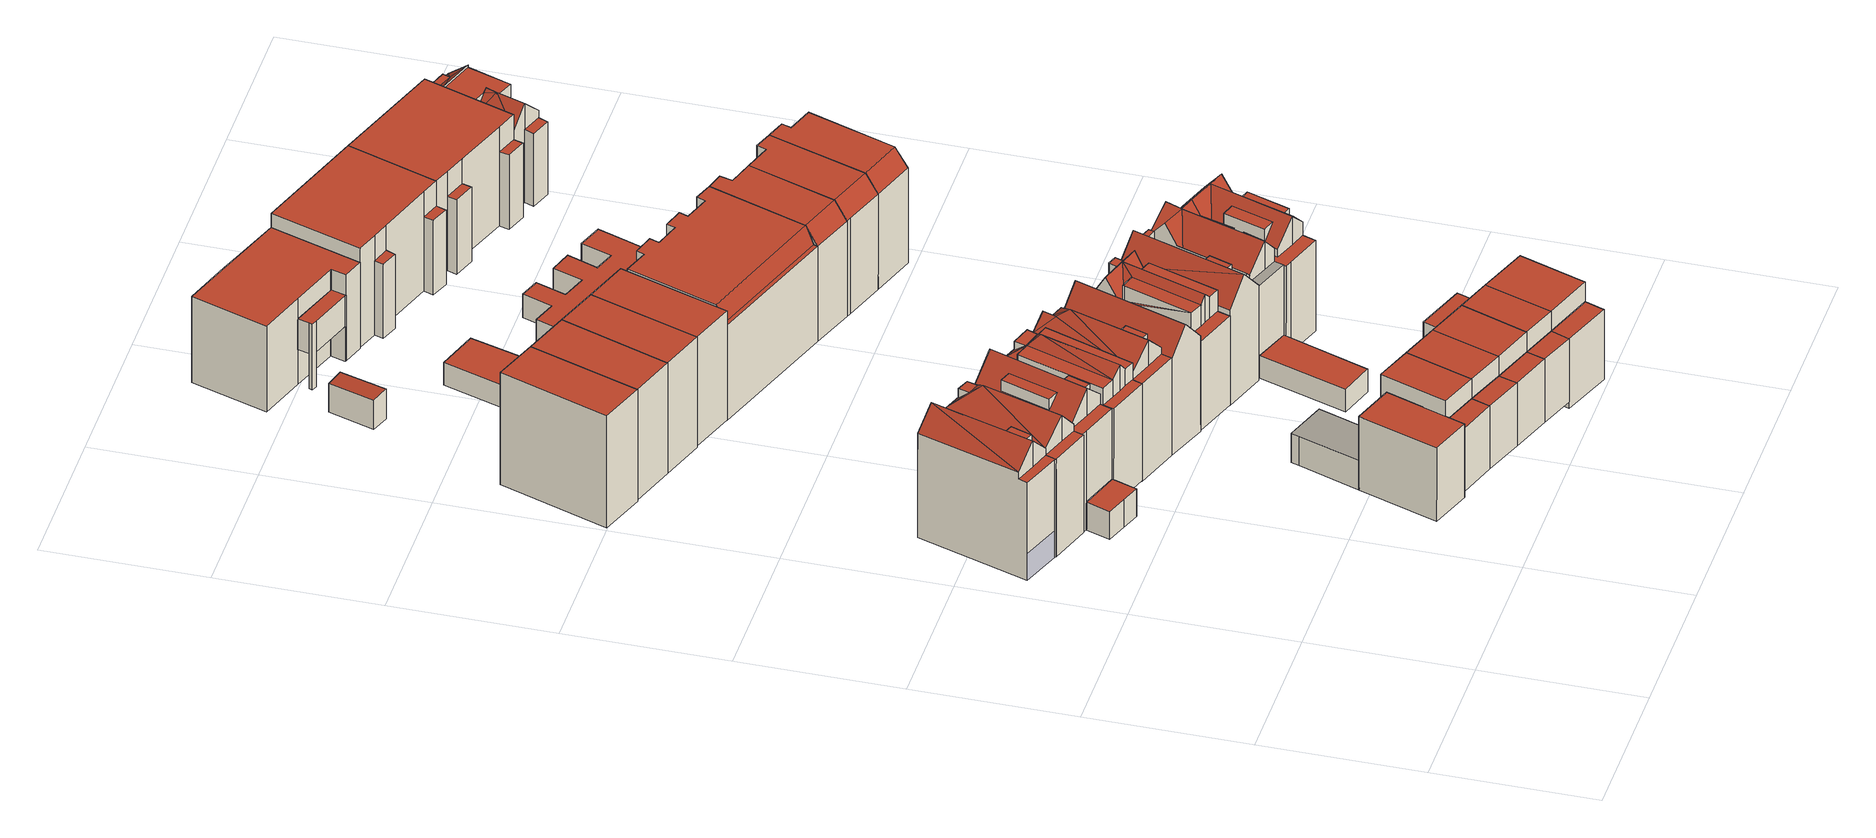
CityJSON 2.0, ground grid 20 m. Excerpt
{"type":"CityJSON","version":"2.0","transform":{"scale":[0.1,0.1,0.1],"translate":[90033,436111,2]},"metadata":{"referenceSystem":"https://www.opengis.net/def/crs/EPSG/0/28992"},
"CityObjects":{
"building1":{"type":"Building","children":["building1-1"],"geometry":[{"type":"Solid","lod":"2","boundaries":[[[[0,1,2]],[[3,4,0,2]],[[3,5,4]],[[1,5,3,2]],[[6,7,8,9,10,11]],[[12,13,14,15]],[[13,7,6,14]],[[16,17,9,8,18]],[[15,19,20,21,22,23,12]],[[20,19,24,11,10]],[[18,23,22,16]],[[18,8,7,13,12,23]],[[6,11,0]],[[6,0,4]],[[1,24,14]],[[5,6,4]],[[1,0,11]],[[1,14,5]],[[24,1,11]],[[5,14,6]],[[24,19,15]],[[24,15,14]],[[20,10,9,17,21]],[[21,17,16,22]]]],"semantics":{"surfaces":[{"type":"WallSurface"},{"type":"RoofSurface"},{"type":"GroundSurface"},{"type":"ClosureSurface"}],"values":[[0,0,0,1,0,0,0,0,0,0,0,1,1,1,1,1,1,1,1,1,1,1,2,3]]}}]},
"building1-1":{"type":"BuildingInstallation","parents":["building1"],"geometry":[{"type":"MultiSurface","lod":"2","boundaries":[[[0,1,2]],[[3,4,0,2]],[[3,5,4]],[[1,5,3,2]]],"semantics":{"surfaces":[{"type":"WallSurface"},{"type":"RoofSurface"}],"values":[0,0,0,1]}}]},
"building2":{"type":"Building","attributes":{"yearOfConstruction":1912,"LAAGSTE_BOUWLAAG":0,"AANTAL_BOUWLAGEN":5,"AANTAL_ADRESSEN":6,"WIJK":"Delfshaven","PANDSOORT":"Tussenpand","BUURT":"Bospolder","HOOGSTE_BOUWLAAG":4},"address":[{"CountryName":"Nederland","LocalityName":"Rotterdam","ThoroughfareNumber":"110-110","ThoroughfareName":"Schiedamseweg","PostalCode":"3025AG"}],"children":["building2-1"]},
"building2-1":{"type":"BuildingPart","parents":["building2"],"geometry":[{"type":"Solid","lod":"2","boundaries":[[[[25,26,27,28]],[[26,29,30,27]],[[31,32,33,34]],[[32,25,28,33]],[[29,35,36,30]],[[35,31,34,36]],[[28,27,30,36,34,33]],[[29,26,25,32,31,35]]]],"semantics":{"surfaces":[{"type":"ClosureSurface"},{"type":"WallSurface"},{"type":"RoofSurface"},{"type":"GroundSurface"}],"values":[[0,1,1,1,1,1,2,3]]}}]},
"building3":{"type":"Building","attributes":{"measuredHeight":16.93,"yearOfConstruction":1912,"LAAGSTE_BOUWLAAG":0,"AANTAL_BOUWLAGEN":5,"AANTAL_ADRESSEN":6,"WIJK":"Delfshaven","PANDSOORT":"Tussenpand","BUURT":"Bospolder","HOOGSTE_BOUWLAAG":4},"address":[{"CountryName":"Nederland","LocalityName":"Rotterdam","ThoroughfareNumber":"112-112","ThoroughfareName":"Schiedamseweg","PostalCode":"3025AG"}],"children":["building3-1"],"geometry":[{"type":"Solid","lod":"2","boundaries":[[[[37,38,39]],[[40,41,42]],[[42,37,39,40]],[[41,40,39,38]],[[43,10,11,44]],[[45,43,44,46,47,48]],[[6,11,10,9,8,7]],[[48,8,9,45]],[[49,6,7,50]],[[46,49,50,47]],[[51,49,46]],[[44,51,46]],[[51,6,49]],[[51,11,6]],[[50,7,8,48,47]],[[41,44,42]],[[41,51,44]],[[11,38,37]],[[41,38,51]],[[11,51,38]],[[44,11,37]],[[44,37,42]],[[45,9,10,43]]]],"semantics":{"surfaces":[{"type":"WallSurface"},{"type":"RoofSurface"},{"type":"GroundSurface"}],"values":[[0,0,0,1,0,0,0,0,0,0,1,1,1,1,1,1,1,1,1,1,1,1,2]]}}]},
"building3-1":{"type":"BuildingInstallation","parents":["building3"],"geometry":[{"type":"MultiSurface","lod":"2","boundaries":[[[37,38,39]],[[40,41,42]],[[42,37,39,40]],[[41,40,39,38]]],"semantics":{"surfaces":[{"type":"WallSurface"},{"type":"RoofSurface"}],"values":[0,0,0,1]}}]},
"building4":{"type":"Building","children":["building4-1"],"geometry":[{"type":"Solid","lod":"2","boundaries":[[[[52,53,54]],[[55,52,54,56]],[[57,55,56]],[[53,57,56,54]],[[58,59,60,61]],[[59,62,63,60]],[[58,61,64,28,25,65,66,67,68,69,70]],[[65,71,72,73,66]],[[63,62,72,71,74,75]],[[26,27,76,75,74]],[[27,28,64,76]],[[77,68,67]],[[69,78,70]],[[62,59,73,72],[53,52,55,57]],[[73,59,58,70,78,77,67,66]],[[78,69,68,77]],[[63,75,76,64,61,60]],[[25,26,74,71,65]],[[26,25,28,27]]]],"semantics":{"surfaces":[{"type":"WallSurface"},{"type":"RoofSurface"},{"type":"GroundSurface"},{"type":"ClosureSurface"}],"values":[[0,0,0,1,0,0,0,0,0,0,0,0,0,1,1,1,1,2,3]]}}]},
"building4-1":{"type":"BuildingInstallation","parents":["building4"],"geometry":[{"type":"MultiSurface","lod":"2","boundaries":[[[53,57,56,54]],[[52,53,54]],[[55,52,54,56]],[[57,55,56]]],"semantics":{"surfaces":[{"type":"RoofSurface"},{"type":"WallSurface"}],"values":[0,1,1,1]}}]},
"building5":{"type":"Building","attributes":{"measuredHeight":15.39,"yearOfConstruction":1921,"LAAGSTE_BOUWLAAG":"-0.5","AANTAL_BOUWLAGEN":"6","AANTAL_ADRESSEN":"5","WIJK":"Delfshaven","PANDSOORT":"Tussenpand","BUURT":"Tussendijken","HOOGSTE_BOUWLAAG":"3"},"address":[{"CountryName":"Nederland","LocalityName":"Rotterdam","ThoroughfareNumber":"121-121","ThoroughfareName":"Schiedamseweg","PostalCode":"3026AG"}],"geometry":[{"type":"Solid","lod":"2","boundaries":[[[[79,80,81,82]],[[83,84,80,79]],[[82,81,85,86]],[[81,80,84,85]],[[86,83,79,82]],[[86,85,84,83]]]],"semantics":{"surfaces":[{"type":"GroundSurface"},{"type":"WallSurface"},{"type":"RoofSurface"}],"values":[[0,1,1,1,1,2]]}}]},
"building6":{"type":"Building","attributes":{"yearOfConstruction":2007,"name":"Rosenveldtstraat 39","LAAGSTE_BOUWLAAG":0,"AANTAL_BOUWLAGEN":3,"AANTAL_ADRESSEN":2,"WIJK":"Delfshaven","PANDSOORT":"Kop van een rij","BUURT":"Bospolder","HOOGSTE_BOUWLAAG":2},"address":[{"CountryName":"Nederland","LocalityName":"Rotterdam","ThoroughfareNumber":"39-39","ThoroughfareName":"Rosenveldtstraat","PostalCode":"3025RP"}],"children":["building6-1","building6-2"]},
"building6-1":{"type":"BuildingPart","parents":["building6"],"geometry":[{"type":"Solid","lod":"2","boundaries":[[[[87,88,89,90]],[[91,92,93,94,90,89]],[[88,95,91,89]],[[95,96,92,91]],[[97,87,90,94]],[[98,97,94,93]],[[96,98,93,92]],[[97,98,96,95,88,87]]]],"semantics":{"surfaces":[{"type":"ClosureSurface"},{"type":"OuterFloorSurface"},{"type":"WallSurface"},{"type":"GroundSurface"}],"values":[[0,1,2,2,2,2,2,3]]}}]},
"building6-2":{"type":"BuildingPart","parents":["building6"],"geometry":[{"type":"Solid","lod":"2","boundaries":[[[[88,87,90,89]],[[99,100,90,87,101,102]],[[89,103,104,105,88]],[[100,103,89,90]],[[101,105,104,102]],[[100,99,102,104,103]],[[87,88,105,101]]]],"semantics":{"surfaces":[{"type":"ClosureSurface"},{"type":"WallSurface"},{"type":"RoofSurface"},{"type":"GroundSurface"}],"values":[[0,1,1,1,1,2,3]]}}]},
"building7":{"type":"Building","attributes":{"measuredHeight":11.45,"yearOfConstruction":1996,"LAAGSTE_BOUWLAAG":"0","AANTAL_BOUWLAGEN":"4","AANTAL_ADRESSEN":"2","WIJK":"Delfshaven","PANDSOORT":"Tussenpand","BUURT":"Bospolder","HOOGSTE_BOUWLAAG":"3"},"address":[{"CountryName":"Nederland","LocalityName":"Rotterdam","ThoroughfareNumber":"37-37","ThoroughfareName":"Rosenveldtstraat","PostalCode":"3025RP"}],"children":["building7-1","building7-2"]},
"building7-1":{"type":"BuildingPart","parents":["building7"],"geometry":[{"type":"Solid","lod":"2","boundaries":[[[[106,107,108,109]],[[110,111,112,113]],[[114,115,107,106]],[[109,110,113,114,106]],[[116,112,111,108,107,115]],[[114,113,112,116,115]],[[109,108,111,110]]]],"semantics":{"surfaces":[{"type":"ClosureSurface"},{"type":"WallSurface"},{"type":"RoofSurface"},{"type":"GroundSurface"}],"values":[[0,1,1,1,1,2,3]]}}]},
"building7-2":{"type":"BuildingPart","parents":["building7"],"geometry":[{"type":"Solid","lod":"2","boundaries":[[[[109,108,107,106]],[[117,118,119,120]],[[108,119,118,107]],[[106,117,120,109]],[[106,107,118,117]],[[120,119,108,109]]]],"semantics":{"surfaces":[{"type":"ClosureSurface"},{"type":"WallSurface"},{"type":"RoofSurface"},{"type":"GroundSurface"}],"values":[[0,1,1,1,2,3]]}}]},
"building8":{"type":"Building","attributes":{"measuredHeight":16.81,"yearOfConstruction":1912,"LAAGSTE_BOUWLAAG":0,"AANTAL_BOUWLAGEN":5,"AANTAL_ADRESSEN":3,"WIJK":"Delfshaven","PANDSOORT":"Tussenpand","BUURT":"Bospolder","HOOGSTE_BOUWLAAG":4},"address":[{"CountryName":"Nederland","LocalityName":"Rotterdam","ThoroughfareNumber":"108-108","ThoroughfareName":"Schiedamseweg","PostalCode":"3025AG"}],"children":["building8-1"],"geometry":[{"type":"Solid","lod":"2","boundaries":[[[[121,122,123]],[[124,125,126]],[[123,124,126,121]],[[122,121,126,125]],[[127,128,129]],[[130,131,132]],[[133,134,135,136]],[[132,131,135,134,137,138,139,140]],[[141,138,137,142]],[[143,140,139,144]],[[145,146,147,148]],[[146,149,150,147]],[[149,143,144,150]],[[133,136,128,127,145,148,141,142]],[[130,135,131]],[[122,125,129]],[[130,151,129]],[[122,129,136]],[[135,125,124]],[[136,124,123]],[[136,135,124]],[[135,130,125]],[[129,125,130]],[[122,136,123]],[[136,129,128]],[[151,130,143]],[[151,143,149]],[[129,151,146]],[[151,149,146]],[[129,146,145,127]],[[148,147,150,144,139,138,141]],[[132,140,143,130]],[[142,137,134,133]]]],"semantics":{"surfaces":[{"type":"WallSurface"},{"type":"RoofSurface"},{"type":"GroundSurface"}],"values":[[0,0,0,1,0,0,0,0,0,0,0,0,0,0,1,1,1,1,1,1,1,1,1,1,1,1,1,1,1,1,1,1,2]]}}]},
"building8-1":{"type":"BuildingInstallation","parents":["building8"],"geometry":[{"type":"MultiSurface","lod":"2","boundaries":[[[121,122,123]],[[124,125,126]],[[123,124,126,121]],[[122,121,126,125]]],"semantics":{"surfaces":[{"type":"WallSurface"},{"type":"RoofSurface"}],"values":[0,0,0,1]}}]},
"building9":{"type":"Building","attributes":{"measuredHeight":15.27,"yearOfConstruction":1921,"LAAGSTE_BOUWLAAG":"-0.5","AANTAL_BOUWLAGEN":"6","AANTAL_ADRESSEN":"6","WIJK":"Delfshaven","PANDSOORT":"Tussenpand","BUURT":"Tussendijken","HOOGSTE_BOUWLAAG":"3"},"address":[{"CountryName":"Nederland","LocalityName":"Rotterdam","ThoroughfareNumber":"119-121","ThoroughfareName":"Schiedamseweg","PostalCode":"3026AG"}],"geometry":[{"type":"Solid","lod":"2","boundaries":[[[[152,153,154,155]],[[156,83,153,152]],[[157,156,152,155]],[[154,153,83,86]],[[155,154,86,157]],[[157,86,83,156]]]],"semantics":{"surfaces":[{"type":"GroundSurface"},{"type":"WallSurface"},{"type":"RoofSurface"}],"values":[[0,1,1,1,1,2]]}}]},
"building10":{"type":"Building","attributes":{"measuredHeight":11.43,"yearOfConstruction":1996,"LAAGSTE_BOUWLAAG":"0","AANTAL_BOUWLAGEN":"4","AANTAL_ADRESSEN":"2","WIJK":"Delfshaven","PANDSOORT":"Tussenpand","BUURT":"Bospolder","HOOGSTE_BOUWLAAG":"3"},"address":[{"CountryName":"Nederland","LocalityName":"Rotterdam","ThoroughfareNumber":"35-35","ThoroughfareName":"Rosenveldtstraat","PostalCode":"3025RP"}],"children":["building10-1","building10-2"]},
"building10-1":{"type":"BuildingPart","parents":["building10"],"geometry":[{"type":"Solid","lod":"2","boundaries":[[[[158,109,106,159]],[[159,160,161,158]],[[109,120,117,106]],[[160,117,120,161]],[[159,106,117,160]],[[161,120,109,158]]]],"semantics":{"surfaces":[{"type":"ClosureSurface"},{"type":"WallSurface"},{"type":"RoofSurface"},{"type":"GroundSurface"}],"values":[[0,1,1,1,2,3]]}}]},
"building10-2":{"type":"BuildingPart","parents":["building10"],"geometry":[{"type":"Solid","lod":"2","boundaries":[[[[159,106,109,158]],[[162,110,113,163]],[[114,113,110,109,106]],[[163,164,159,158,162]],[[164,114,106,159]],[[163,113,114,164]],[[158,109,110,162]]]],"semantics":{"surfaces":[{"type":"ClosureSurface"},{"type":"WallSurface"},{"type":"RoofSurface"},{"type":"GroundSurface"}],"values":[[0,1,1,1,1,2,3]]}}]},
"building11":{"type":"Building","attributes":{"measuredHeight":16.92,"yearOfConstruction":1912,"LAAGSTE_BOUWLAAG":0,"AANTAL_BOUWLAGEN":5,"AANTAL_ADRESSEN":3,"WIJK":"Delfshaven","PANDSOORT":"Tussenpand","BUURT":"Bospolder","HOOGSTE_BOUWLAAG":4},"address":[{"CountryName":"Nederland","LocalityName":"Rotterdam","ThoroughfareNumber":"106-106","ThoroughfareName":"Schiedamseweg","PostalCode":"3025AG"}],"children":["building11-1"],"geometry":[{"type":"Solid","lod":"2","boundaries":[[[[165,166,167]],[[168,169,165,167]],[[168,170,169]],[[167,166,171,172,170,168]],[[173,141,174,175]],[[173,175,176,177,178,179]],[[178,180,181,179]],[[180,182,148,181]],[[183,174,141,148,182,136]],[[136,184,185,177,176,183]],[[173,179,181,148,141]],[[184,186,185]],[[187,186,182]],[[187,182,180]],[[136,186,184]],[[182,186,136]],[[185,186,187]],[[177,185,187]],[[187,180,166]],[[170,180,178]],[[172,171,180]],[[165,169,178,177,187,166]],[[180,171,166]],[[170,178,169]],[[172,180,170]],[[175,174,183,176]]]],"semantics":{"surfaces":[{"type":"WallSurface"},{"type":"RoofSurface"},{"type":"GroundSurface"}],"values":[[0,0,0,1,0,0,0,0,0,0,1,1,1,1,1,1,1,1,1,1,1,1,1,1,1,2]]}}]},
"building11-1":{"type":"BuildingInstallation","parents":["building11"],"geometry":[{"type":"MultiSurface","lod":"2","boundaries":[[[165,166,167]],[[168,169,165,167]],[[168,170,169]],[[167,166,171,172,170,168]]],"semantics":{"surfaces":[{"type":"WallSurface"},{"type":"RoofSurface"}],"values":[0,0,0,1]}}]},
"building12":{"type":"Building","attributes":{"measuredHeight":15.27,"yearOfConstruction":1921,"LAAGSTE_BOUWLAAG":"-0.5","AANTAL_BOUWLAGEN":"6","AANTAL_ADRESSEN":"5","WIJK":"Delfshaven","PANDSOORT":"Tussenpand","BUURT":"Tussendijken","HOOGSTE_BOUWLAAG":"3"},"address":[{"CountryName":"Nederland","LocalityName":"Rotterdam","ThoroughfareNumber":"117-117","ThoroughfareName":"Schiedamseweg","PostalCode":"3026AG"}],"geometry":[{"type":"Solid","lod":"2","boundaries":[[[[188,152,155,189]],[[190,156,152,188]],[[155,152,156,157]],[[189,155,157,191]],[[191,190,188,189]],[[191,157,156,190]]]],"semantics":{"surfaces":[{"type":"GroundSurface"},{"type":"WallSurface"},{"type":"RoofSurface"}],"values":[[0,1,1,1,1,2]]}}]},
"building13":{"type":"Building","attributes":{"measuredHeight":11.43,"yearOfConstruction":1996,"LAAGSTE_BOUWLAAG":"0","AANTAL_BOUWLAGEN":"4","AANTAL_ADRESSEN":"2","WIJK":"Delfshaven","PANDSOORT":"Tussenpand","BUURT":"Bospolder","HOOGSTE_BOUWLAAG":"3"},"address":[{"CountryName":"Nederland","LocalityName":"Rotterdam","ThoroughfareNumber":"33-33","ThoroughfareName":"Rosenveldtstraat","PostalCode":"3025RN"}],"children":["building13-1","building13-2"]},
"building13-1":{"type":"BuildingPart","parents":["building13"],"geometry":[{"type":"Solid","lod":"2","boundaries":[[[[192,158,159,193]],[[194,160,161,195]],[[193,194,195,192]],[[158,161,160,159]],[[193,159,160,194]],[[195,161,158,192]]]],"semantics":{"surfaces":[{"type":"ClosureSurface"},{"type":"WallSurface"},{"type":"RoofSurface"},{"type":"GroundSurface"}],"values":[[0,1,1,1,2,3]]}}]},
"building13-2":{"type":"BuildingPart","parents":["building13"],"geometry":[{"type":"Solid","lod":"2","boundaries":[[[[193,159,158,192]],[[164,163,162,158,159]],[[193,192,196,197,198]],[[196,162,163,197]],[[198,164,159,193]],[[197,163,164,198]],[[192,158,162,196]]]],"semantics":{"surfaces":[{"type":"ClosureSurface"},{"type":"WallSurface"},{"type":"RoofSurface"},{"type":"GroundSurface"}],"values":[[0,1,1,1,1,2,3]]}}]},
"building14":{"type":"Building","attributes":{"measuredHeight":16.25,"yearOfConstruction":1912,"LAAGSTE_BOUWLAAG":"-1","AANTAL_BOUWLAGEN":"6","AANTAL_ADRESSEN":"2","WIJK":"Delfshaven","PANDSOORT":"Tussenpand","BUURT":"Bospolder","HOOGSTE_BOUWLAAG":"3"},"address":[{"CountryName":"Nederland","LocalityName":"Rotterdam","ThoroughfareNumber":"104-104","ThoroughfareName":"Schiedamseweg","PostalCode":"3025AG"}],"geometry":[{"type":"Solid","lod":"2","boundaries":[[[[199,200,201,176,202]],[[203,204,205,206]],[[176,175,207,202]],[[200,203,206,201]],[[205,204,208,207,175]],[[199,208,203]],[[200,199,203]],[[203,208,204]],[[202,207,208,199]],[[201,206,205,175,176]]]],"semantics":{"surfaces":[{"type":"WallSurface"},{"type":"RoofSurface"},{"type":"GroundSurface"}],"values":[[0,0,0,0,0,1,1,1,1,2]]}}]},
"building15":{"type":"Building","attributes":{"measuredHeight":4.08,"yearOfConstruction":1954,"LAAGSTE_BOUWLAAG":"0","AANTAL_BOUWLAGEN":"1","WIJK":"Delfshaven","BUURT":"Tussendijken","HOOGSTE_BOUWLAAG":"0"},"geometry":[{"type":"Solid","lod":"2","boundaries":[[[[209,210,211,212]],[[212,211,213,214]],[[214,215,209,212]],[[215,216,210,209]],[[211,210,216,213]],[[214,213,216,215]]]],"semantics":{"surfaces":[{"type":"GroundSurface"},{"type":"WallSurface"},{"type":"RoofSurface"}],"values":[[0,1,1,1,1,2]]}}]},
"building16":{"type":"Building","attributes":{"measuredHeight":11.42,"yearOfConstruction":1996,"LAAGSTE_BOUWLAAG":"0","AANTAL_BOUWLAGEN":"4","AANTAL_ADRESSEN":"2","WIJK":"Delfshaven","PANDSOORT":"Tussenpand","BUURT":"Bospolder","HOOGSTE_BOUWLAAG":"3"},"address":[{"CountryName":"Nederland","LocalityName":"Rotterdam","ThoroughfareNumber":"31-31","ThoroughfareName":"Rosenveldtstraat","PostalCode":"3025RN"}],"children":["building16-1","building16-2"]},
"building16-1":{"type":"BuildingPart","parents":["building16"],"geometry":[{"type":"Solid","lod":"2","boundaries":[[[[217,193,192,218]],[[219,198,193,217]],[[217,218,220,221,219]],[[220,196,197,221]],[[198,197,196,192,193]],[[221,197,198,219]],[[218,192,196,220]]]],"semantics":{"surfaces":[{"type":"ClosureSurface"},{"type":"WallSurface"},{"type":"RoofSurface"},{"type":"GroundSurface"}],"values":[[0,1,1,1,1,2,3]]}}]},
"building16-2":{"type":"BuildingPart","parents":["building16"],"geometry":[{"type":"Solid","lod":"2","boundaries":[[[[218,192,193,217]],[[192,195,194,193]],[[222,194,195,223]],[[217,222,223,218]],[[217,193,194,222]],[[223,195,192,218]]]],"semantics":{"surfaces":[{"type":"ClosureSurface"},{"type":"WallSurface"},{"type":"RoofSurface"},{"type":"GroundSurface"}],"values":[[0,1,1,1,2,3]]}}]},
"building17":{"type":"Building","attributes":{"measuredHeight":15.04,"yearOfConstruction":1921,"LAAGSTE_BOUWLAAG":"-0.5","AANTAL_BOUWLAGEN":"5","AANTAL_ADRESSEN":"4","WIJK":"Delfshaven","PANDSOORT":"Tussenpand","BUURT":"Tussendijken","HOOGSTE_BOUWLAAG":"3"},"address":[{"CountryName":"Nederland","LocalityName":"Rotterdam","ThoroughfareNumber":"115-115","ThoroughfareName":"Schiedamseweg","PostalCode":"3026AG"}],"geometry":[{"type":"Solid","lod":"2","boundaries":[[[[224,225,226,227]],[[228,190,225,224]],[[227,226,191,229]],[[229,228,224,227]],[[226,225,190,191]],[[229,191,190,228]]]],"semantics":{"surfaces":[{"type":"GroundSurface"},{"type":"WallSurface"},{"type":"RoofSurface"}],"values":[[0,1,1,1,1,2]]}}]},
"building18":{"type":"Building","attributes":{"measuredHeight":16.16,"yearOfConstruction":1912,"LAAGSTE_BOUWLAAG":-1,"AANTAL_BOUWLAGEN":6,"AANTAL_ADRESSEN":5,"WIJK":"Delfshaven","PANDSOORT":"Tussenpand","BUURT":"Bospolder","HOOGSTE_BOUWLAAG":3},"address":[{"CountryName":"Nederland","LocalityName":"Rotterdam","ThoroughfareNumber":"102-102","ThoroughfareName":"Schiedamseweg","PostalCode":"3025AG"}],"children":["building18-1"],"geometry":[{"type":"Solid","lod":"2","boundaries":[[[[230,231,232,233]],[[231,234,232]],[[233,235,230]],[[235,233,232,234]],[[236,237,238,239]],[[237,240,241,238]],[[240,242,243,241]],[[244,245,246,247]],[[244,247,243,242,248]],[[249,250,251,252]],[[253,244,248]],[[248,251,250]],[[254,255,256,257,258,259,246,245]],[[260,261,262,263,264,265,266,236,239]],[[267,261,260,268]],[[269,264,270]],[[255,269,270]],[[271,266,265]],[[272,249,252,273]],[[274,272,273]],[[262,257,256,263]],[[258,267,268,259]],[[253,245,244]],[[254,253,250,249,272,269,255]],[[269,272,274]],[[269,274,242,240]],[[263,231,230]],[[234,270,235]],[[256,234,231]],[[235,263,230]],[[270,234,256]],[[235,264,263]],[[270,264,235]],[[263,256,231]],[[256,255,270]],[[246,259,268,260,239,238,241,243,247]],[[269,240,237,271]],[[265,269,271]],[[264,269,265]],[[253,248,250]],[[253,254,245]],[[248,242,274,273,252,251]],[[271,237,236,266]],[[257,262,261,267,258]]]],"semantics":{"surfaces":[{"type":"WallSurface"},{"type":"RoofSurface"},{"type":"GroundSurface"}],"values":[[0,0,0,1,0,0,0,0,0,0,0,0,0,0,0,0,0,0,0,0,0,0,1,1,1,1,1,1,1,1,1,1,1,1,1,1,1,1,1,1,1,1,1,2]]}}]},
"building18-1":{"type":"BuildingInstallation","parents":["building18"],"geometry":[{"type":"MultiSurface","lod":"2","boundaries":[[[230,231,232,233]],[[231,234,232]],[[233,235,230]],[[235,233,232,234]]],"semantics":{"surfaces":[{"type":"WallSurface"},{"type":"RoofSurface"}],"values":[0,0,0,1]}}]},
"building19":{"type":"Building","attributes":{"measuredHeight":3.09,"yearOfConstruction":1920,"LAAGSTE_BOUWLAAG":"0","AANTAL_BOUWLAGEN":"1","WIJK":"Delfshaven","BUURT":"Tussendijken","HOOGSTE_BOUWLAAG":"0"},"geometry":[{"type":"Solid","lod":"2","boundaries":[[[[275,276,277,278,279]],[[279,280,281,275]],[[282,283,284,285,286]],[[287,284,283,281]],[[287,281,280,288,289]],[[288,286,285,289]],[[290,291,292,293,294]],[[295,291,290,296]],[[297,295,296,298]],[[298,276,275,297]],[[277,299,300,278]],[[282,292,291,283]],[[299,294,293,300]],[[297,275,281,283,291,295]],[[292,282,286,288,280,279,278,300,293]],[[296,290,294,299,277,276,298],[285,284,287,289]]]],"semantics":{"surfaces":[{"type":"WallSurface"},{"type":"RoofSurface"},{"type":"GroundSurface"}],"values":[[0,0,0,0,0,0,0,0,0,0,0,0,0,1,1,2]]}}]},
"building20":{"type":"Building","attributes":{"measuredHeight":16.31,"yearOfConstruction":1912,"LAAGSTE_BOUWLAAG":-1,"AANTAL_BOUWLAGEN":6,"AANTAL_ADRESSEN":5,"WIJK":"Delfshaven","PANDSOORT":"Tussenpand","BUURT":"Bospolder","HOOGSTE_BOUWLAAG":3},"address":[{"CountryName":"Nederland","LocalityName":"Rotterdam","ThoroughfareNumber":"100-100","ThoroughfareName":"Schiedamseweg","PostalCode":"3025AG"}],"children":["building20-1","building20-2"],"geometry":[{"type":"Solid","lod":"2","boundaries":[[[[301,302,303]],[[304,305,306]],[[304,306,301,303]],[[302,307,305,304,303]],[[308,309,310,311,312]],[[313,314,315]],[[308,312,313,315]],[[315,314,310,309,308]],[[316,317,318,319,320]],[[321,318,317,322]],[[323,320,319,324]],[[324,321,322,325,323]],[[307,302,325]],[[313,320,323]],[[313,312,320]],[[301,323,302]],[[314,325,316]],[[312,311,320]],[[320,310,316]],[[306,323,301]],[[306,305,314]],[[306,313,323]],[[311,310,320]],[[313,306,314]],[[307,325,305]],[[314,316,310]],[[314,305,325]],[[323,325,302]],[[322,316,325]],[[322,317,316]],[[319,318,321,324]]]],"semantics":{"surfaces":[{"type":"WallSurface"},{"type":"RoofSurface"},{"type":"GroundSurface"}],"values":[[0,0,0,1,0,0,0,1,0,0,0,0,1,1,1,1,1,1,1,1,1,1,1,1,1,1,1,1,1,1,2]]}}]},
"building20-1":{"type":"BuildingInstallation","parents":["building20"],"geometry":[{"type":"MultiSurface","lod":"2","boundaries":[[[301,302,303]],[[304,305,306]],[[304,306,301,303]],[[302,307,305,304,303]]],"semantics":{"surfaces":[{"type":"WallSurface"},{"type":"RoofSurface"}],"values":[0,0,0,1]}}]},
"building20-2":{"type":"BuildingInstallation","parents":["building20"],"geometry":[{"type":"MultiSurface","lod":"2","boundaries":[[[308,309,310,311,312]],[[313,314,315]],[[308,312,313,315]],[[315,314,310,309,308]]],"semantics":{"surfaces":[{"type":"WallSurface"},{"type":"RoofSurface"}],"values":[0,0,0,1]}}]},
"building21":{"type":"Building","attributes":{"measuredHeight":12.31,"yearOfConstruction":1996,"LAAGSTE_BOUWLAAG":"0","AANTAL_BOUWLAGEN":"4","AANTAL_ADRESSEN":"1","WIJK":"Delfshaven","PANDSOORT":"Tussenpand","BUURT":"Bospolder","HOOGSTE_BOUWLAAG":"3"},"address":[{"CountryName":"Nederland","LocalityName":"Rotterdam","ThoroughfareNumber":"29","ThoroughfareName":"Rosenveldtstraat","PostalCode":"3025RN"}],"children":["building21-1","building21-2","building21-3"]},
"building21-1":{"type":"BuildingPart","parents":["building21"],"geometry":[{"type":"Solid","lod":"2","boundaries":[[[[326,327,217,328]],[[329,222,330,331]],[[327,330,222,217]],[[328,329,331,326]],[[328,217,222,329]],[[331,330,327,326]]]],"semantics":{"surfaces":[{"type":"ClosureSurface"},{"type":"WallSurface"},{"type":"RoofSurface"},{"type":"GroundSurface"}],"values":[[0,1,1,1,2,3]]}}]},
"building21-2":{"type":"BuildingPart","parents":["building21"],"geometry":[{"type":"Solid","lod":"2","boundaries":[[[[328,217,327,326]],[[332,333,334,335,328,326]],[[217,219,221,336,337,327]],[[335,219,217,328]],[[333,336,221,334]],[[334,221,219,335]],[[326,327,337,332]],[[332,337,336,333]]]],"semantics":{"surfaces":[{"type":"ClosureSurface"},{"type":"WallSurface"},{"type":"RoofSurface"},{"type":"GroundSurface"}],"values":[[0,1,1,1,1,2,3,0]]}}]},
"building21-3":{"type":"BuildingPart","parents":["building21"],"geometry":[{"type":"Solid","lod":"2","boundaries":[[[[333,336,337,332]],[[338,339,340,341]],[[341,333,332,338]],[[339,337,336,340]],[[341,340,336,333]],[[332,337,339,338]]]],"semantics":{"surfaces":[{"type":"ClosureSurface"},{"type":"WallSurface"},{"type":"RoofSurface"},{"type":"GroundSurface"}],"values":[[0,1,1,1,2,3]]}}]},
"building22":{"type":"Building","attributes":{"yearOfConstruction":1912,"LAAGSTE_BOUWLAAG":-1,"AANTAL_BOUWLAGEN":6,"AANTAL_ADRESSEN":10,"WIJK":"Delfshaven","PANDSOORT":"Tussenpand","BUURT":"Bospolder","HOOGSTE_BOUWLAAG":3},"address":[{"CountryName":"Nederland","LocalityName":"Rotterdam","ThoroughfareNumber":"98-98","ThoroughfareName":"Schiedamseweg","PostalCode":"3025AG"}],"children":["building22-1","building22-2"]},
"building22-1":{"type":"BuildingPart","parents":["building22"],"geometry":[{"type":"Solid","lod":"2","boundaries":[[[[342,343,344,345,346,347,348]],[[349,350,351,352,353,348,347,354]],[[355,356,357]],[[358,359,346,345]],[[360,358,345,344]],[[359,354,347,346]],[[361,362,343,342]],[[353,363,361,342,348]],[[362,364,365,366,367,368,369,370,371,372,355,357,360,344,343]],[[369,373,370]],[[374,375,366,365,352,351]],[[376,372,371]],[[377,374,351,350]],[[373,369,368,378]],[[366,377,367]],[[359,358,377,379]],[[375,374,377]],[[359,379,349,354]],[[377,366,375]],[[356,355,372,376]],[[379,377,350,349]],[[367,377,378,368]],[[370,373,378,377,358,360,357,356,376,371]],[[353,352,365,364,363]],[[363,364,362,361]]]],"semantics":{"surfaces":[{"type":"OuterFloorSurface"},{"type":"WallSurface"},{"type":"RoofSurface"},{"type":"GroundSurface"},{"type":"ClosureSurface"}],"values":[[0,1,1,1,1,1,1,1,1,1,1,1,2,2,2,2,2,2,2,2,2,2,2,3,4]]}}]},
"building22-2":{"type":"BuildingPart","parents":["building22"],"geometry":[{"type":"Solid","lod":"2","boundaries":[[[[364,363,361,362]],[[380,364,362,381]],[[382,380,381,383]],[[384,382,383,385]],[[363,384,385,361]],[[381,362,361,385,383]],[[382,384,363,364,380]]]],"semantics":{"surfaces":[{"type":"ClosureSurface"},{"type":"WallSurface"},{"type":"RoofSurface"},{"type":"GroundSurface"}],"values":[[0,1,1,1,1,2,3]]}}]},
"building23":{"type":"Building","attributes":{"measuredHeight":11.75,"yearOfConstruction":1989,"LAAGSTE_BOUWLAAG":"0","AANTAL_BOUWLAGEN":"4","AANTAL_ADRESSEN":"7","WIJK":"Delfshaven","PANDSOORT":"Tussenpand","BUURT":"Tussendijken","HOOGSTE_BOUWLAAG":"3"},"address":[{"CountryName":"Nederland","LocalityName":"Rotterdam","ThoroughfareNumber":"62-68","ThoroughfareName":"Gijsingstraat","PostalCode":"3026RN"}],"children":["building23-1","building23-2"]},
"building23-1":{"type":"BuildingPart","attributes":{"measuredHeight":8.95},"parents":["building23"],"geometry":[{"type":"Solid","lod":"2","boundaries":[[[[386,387,388,389,390,391]],[[392,393,387,386]],[[387,393,394,395,396]],[[388,397,398,399,400]],[[396,397,388,387]],[[401,389,388,400]],[[402,399,398,403,390]],[[403,404,391,390]],[[402,390,389,401]],[[405,404,403,398,397,396,395,406]],[[392,407,394,393]],[[400,399,402,401]],[[404,405,386,391]],[[394,407,406,395]],[[386,405,406,407,392]]]],"semantics":{"surfaces":[{"type":"OuterCeilingSurface"},{"type":"WallSurface"},{"type":"RoofSurface"},{"type":"GroundSurface"},{"type":"ClosureSurface"}],"values":[[0,1,1,1,1,1,1,1,1,2,3,3,4,4,4]]}}]},
"building23-2":{"type":"BuildingPart","attributes":{"measuredHeight":11.75},"parents":["building23"],"geometry":[{"type":"Solid","lod":"2","boundaries":[[[[408,395,394,409,410]],[[409,411,412,410]],[[411,413,414,412]],[[413,415,416,414]],[[415,417,418,416]],[[417,419,420,418]],[[404,421,420,419,422,391]],[[422,392,386,391]],[[404,405,423,421]],[[405,406,424,423]],[[406,395,408,424]],[[408,410,412,414,416,418,420,421,423,424]],[[392,422,419,417,415,413,411,409,394,407]],[[391,386,405,404]],[[406,405,386,392,407]],[[407,394,395,406]]]],"semantics":{"surfaces":[{"type":"WallSurface"},{"type":"RoofSurface"},{"type":"GroundSurface"},{"type":"ClosureSurface"}],"values":[[0,0,0,0,0,0,0,0,0,0,0,1,2,3,3,3]]}}]},
"building24":{"type":"Building","attributes":{"yearOfConstruction":1921,"LAAGSTE_BOUWLAAG":-0.5,"AANTAL_BOUWLAGEN":6,"AANTAL_ADRESSEN":16,"WIJK":"Delfshaven","PANDSOORT":"Tussenpand","BUURT":"Tussendijken","HOOGSTE_BOUWLAAG":3},"address":[{"CountryName":"Nederland","LocalityName":"Rotterdam","ThoroughfareNumber":"109-109","ThoroughfareName":"Schiedamseweg","PostalCode":"3026AE"}],"children":["building24-1","building24-2","building24-3","building24-4"]},
"building24-1":{"type":"BuildingPart","parents":["building24"],"geometry":[{"type":"Solid","lod":"2","boundaries":[[[[425,426,427,428]],[[426,429,430,427]],[[431,425,428,432]],[[427,430,432,428]],[[426,425,431,429]],[[429,431,432,430]]]],"semantics":{"surfaces":[{"type":"ClosureSurface"},{"type":"WallSurface"},{"type":"RoofSurface"},{"type":"GroundSurface"}],"values":[[0,1,1,2,3,0]]}}]},
"building24-2":{"type":"BuildingPart","parents":["building24"],"geometry":[{"type":"Solid","lod":"2","boundaries":[[[[433,434,435,436]],[[437,438,439,440]],[[428,425,441,442,443]],[[441,444,445,442]],[[444,437,440,445]],[[438,446,447,439]],[[448,449,450,451]],[[446,452,453,447]],[[454,433,436,455]],[[456,448,451,457]],[[449,458,459,450]],[[460,461,426,427,462]],[[458,461,460,459]],[[452,454,455,453]],[[434,463,464,435]],[[463,456,457,464]],[[427,428,443,462]],[[435,464,457,451,450,459,460,462,443,442,445,440,439,447,453,455,436]],[[452,446,438,437,444,441,425,426,461,458,449,448,456,463,434,433,454]],[[426,425,428,427]]]],"semantics":{"surfaces":[{"type":"WallSurface"},{"type":"RoofSurface"},{"type":"GroundSurface"},{"type":"ClosureSurface"}],"values":[[0,0,0,0,0,0,0,0,0,0,0,0,0,0,0,0,0,1,2,3]]}}]},
"building24-3":{"type":"BuildingPart","parents":["building24"],"geometry":[{"type":"Solid","lod":"2","boundaries":[[[[465,466,467,468]],[[469,470,471,472]],[[473,474,475,476]],[[477,469,472,478]],[[479,480,481,482]],[[483,484,485,486]],[[477,478,487,473,476,488,489]],[[470,465,468,471]],[[480,490,491,481]],[[492,493,494,485,484]],[[475,474,493,492,495,496]],[[490,483,486,491]],[[466,497,498,467]],[[497,499,500,498]],[[499,479,482,500]],[[489,495,492,484,483,490,480,479,499,497,466,465,470,469,477]],[[488,476,475,496]],[[489,488,496,495]],[[493,474,473,487,501,502,503,504,505,506,507,508,509,510,494]],[[494,510,486,485]],[[510,509,491,486]],[[509,508,481,491]],[[508,507,482,481]],[[507,506,500,482]],[[506,505,498,500]],[[505,504,467,498]],[[504,503,468,467]],[[503,502,471,468]],[[502,501,472,471]],[[501,487,478,472]]]],"semantics":{"surfaces":[{"type":"WallSurface"},{"type":"RoofSurface"},{"type":"GroundSurface"},{"type":"ClosureSurface"}],"values":[[0,0,0,0,0,0,0,0,0,0,0,0,0,0,0,1,1,1,2,3,3,3,3,3,3,3,3,3,3,3]]}}]},
"building24-4":{"type":"BuildingPart","parents":["building24"],"geometry":[{"type":"Solid","lod":"2","boundaries":[[[[430,429,511,512,513]],[[511,487,478,512]],[[432,514,485,494,431]],[[513,514,432,430]],[[500,482,481,491,486,485,514,513,512,478,472,471,468,467,498]],[[509,508,507,506,505,504,503,502,501,487,511,429,431,494,510]],[[487,501,472,478]],[[506,507,482,500]],[[510,494,485,486]],[[504,505,498,467]],[[509,510,486,491]],[[501,502,471,472]],[[505,506,500,498]],[[503,504,467,468]],[[431,429,430,432]],[[508,509,491,481]],[[502,503,468,471]],[[507,508,481,482]]]],"semantics":{"surfaces":[{"type":"WallSurface"},{"type":"RoofSurface"},{"type":"GroundSurface"},{"type":"ClosureSurface"}],"values":[[0,0,0,0,1,2,3,3,3,3,3,3,3,3,3,3,3,3]]}}]},
"building25":{"type":"Building","attributes":{"yearOfConstruction":1912,"LAAGSTE_BOUWLAAG":-1,"AANTAL_BOUWLAGEN":7,"AANTAL_ADRESSEN":7,"WIJK":"Delfshaven","PANDSOORT":"Tussenpand","BUURT":"Bospolder","HOOGSTE_BOUWLAAG":3},"address":[{"CountryName":"Nederland","LocalityName":"Rotterdam","ThoroughfareNumber":"96-96","ThoroughfareName":"Schiedamseweg","PostalCode":"3025AG"}],"children":["building25-1"],"geometry":[{"type":"Solid","lod":"2","boundaries":[[[[515,516,517,518]],[[516,519,517]],[[520,515,518]],[[520,518,517,519]],[[521,522,366,523]],[[524,525,526]],[[522,527,528,529,530,367,366]],[[526,531,532,533,534,521,523,535,536,537,538,524]],[[527,539,540,528]],[[539,534,533,540]],[[541,532,531,542]],[[542,543,544,541]],[[543,545,546,544]],[[547,538,537]],[[529,546,545,530]],[[533,532,541,544,546,529,528,540]],[[536,548,542,531,526,525,547,537]],[[525,524,538,547]],[[523,366,367,548,535]],[[548,367,530,545]],[[548,536,535]],[[543,542,548,545],[520,519,516,515]],[[534,539,527,522,521]]]],"semantics":{"surfaces":[{"type":"WallSurface"},{"type":"RoofSurface"},{"type":"GroundSurface"}],"values":[[0,0,0,1,0,0,0,0,0,0,0,0,0,0,0,1,1,1,1,1,1,1,2]]}}]},
"building25-1":{"type":"BuildingInstallation","parents":["building25"],"geometry":[{"type":"MultiSurface","lod":"2","boundaries":[[[520,518,517,519]],[[515,516,517,518]],[[516,519,517]],[[520,515,518]]],"semantics":{"surfaces":[{"type":"RoofSurface"},{"type":"WallSurface"}],"values":[0,1,1,1]}}]},
"building26":{"type":"Building","attributes":{"measuredHeight":15.3,"yearOfConstruction":1921,"LAAGSTE_BOUWLAAG":"0","AANTAL_BOUWLAGEN":"5","AANTAL_ADRESSEN":"5","WIJK":"Delfshaven","PANDSOORT":"Tussenpand","BUURT":"Tussendijken","HOOGSTE_BOUWLAAG":"3"},"address":[{"CountryName":"Nederland","LocalityName":"Rotterdam","ThoroughfareNumber":"107-107","ThoroughfareName":"Schiedamseweg","PostalCode":"3026AE"}],"children":["building26-1","building26-2"]},
"building26-1":{"type":"BuildingPart","parents":["building26"],"geometry":[{"type":"Solid","lod":"2","boundaries":[[[[549,550,551,552]],[[553,549,552,554]],[[554,441,555,553]],[[441,494,485,555]],[[550,549,553,555,485,556]],[[557,494,441,554,552,551]],[[557,551,550,556]],[[556,485,494,557]]]],"semantics":{"surfaces":[{"type":"ClosureSurface"},{"type":"WallSurface"},{"type":"RoofSurface"},{"type":"GroundSurface"}],"values":[[0,1,1,1,2,3,0,0]]}}]},
"building26-2":{"type":"BuildingPart","parents":["building26"],"geometry":[{"type":"Solid","lod":"2","boundaries":[[[[558,559,550,556]],[[549,550,559,560]],[[561,475,474,562]],[[493,492,484,485,494]],[[495,492,493,474,475]],[[556,485,484,558]],[[552,549,560,563,561,562]],[[563,495,475,561]],[[560,559,558,484,492,495,563]],[[551,552,562,474,493,494,557]],[[557,494,485,556]],[[552,551,550,549]],[[556,550,551,557]]]],"semantics":{"surfaces":[{"type":"WallSurface"},{"type":"RoofSurface"},{"type":"GroundSurface"},{"type":"ClosureSurface"}],"values":[[0,0,0,0,0,0,0,1,1,2,3,3,3]]}}]},
"building27":{"type":"Building","attributes":{"measuredHeight":13.6,"yearOfConstruction":1925,"LAAGSTE_BOUWLAAG":"0","AANTAL_BOUWLAGEN":"4","AANTAL_ADRESSEN":"7","WIJK":"Delfshaven","PANDSOORT":"Tussenpand","BUURT":"Tussendijken","HOOGSTE_BOUWLAAG":"3"},"address":[{"CountryName":"Nederland","LocalityName":"Rotterdam","ThoroughfareNumber":"58-60","ThoroughfareName":"Gijsingstraat","PostalCode":"3026RN"}],"geometry":[{"type":"Solid","lod":"2","boundaries":[[[[564,565,566,567]],[[565,568,569,566]],[[570,571,572,573]],[[571,574,575,572]],[[574,576,577,575]],[[578,579,580,581]],[[579,582,583,580]],[[567,584,585,586,564]],[[582,586,585,583]],[[573,587,569,568,570]],[[581,588,589,577,576,578]],[[581,585,584,588]],[[573,577,589,587]],[[581,580,583,585]],[[589,588,584,567,566,569,587]],[[573,572,575,577]],[[565,564,586,582,579,578,576,574,571,570,568]]]],"semantics":{"surfaces":[{"type":"WallSurface"},{"type":"RoofSurface"},{"type":"GroundSurface"}],"values":[[0,0,0,0,0,0,0,0,0,0,0,0,0,1,1,1,2]]}}]},
"building28":{"type":"Building","attributes":{"measuredHeight":15.32,"yearOfConstruction":1921,"LAAGSTE_BOUWLAAG":"-0.5","AANTAL_BOUWLAGEN":"6","AANTAL_ADRESSEN":"3","WIJK":"Delfshaven","PANDSOORT":"Tussenpand","BUURT":"Tussendijken","HOOGSTE_BOUWLAAG":"3"},"address":[{"CountryName":"Nederland","LocalityName":"Rotterdam","ThoroughfareNumber":"105-105","ThoroughfareName":"Schiedamseweg","PostalCode":"3026AE"}],"geometry":[{"type":"Solid","lod":"2","boundaries":[[[[590,552,560,591]],[[592,593,594,595]],[[592,595,596,597,598]],[[593,590,591,594]],[[563,560,552,562,561]],[[599,561,562,600]],[[597,599,600,598]],[[563,561,599,597,596]],[[594,591,560,563,596,595]],[[600,562,552,590,593,592,598]]]],"semantics":{"surfaces":[{"type":"WallSurface"},{"type":"RoofSurface"},{"type":"GroundSurface"}],"values":[[0,0,0,0,0,0,0,1,1,2]]}}]},
"building29":{"type":"Building","attributes":{"measuredHeight":15.3,"yearOfConstruction":1921,"name":"Schiedamseweg 103","LAAGSTE_BOUWLAAG":"-0.5","AANTAL_BOUWLAGEN":"6","AANTAL_ADRESSEN":"5","WIJK":"Delfshaven","PANDSOORT":"Tussenpand","BUURT":"Tussendijken","HOOGSTE_BOUWLAAG":"3"},"address":[{"CountryName":"Nederland","LocalityName":"Rotterdam","ThoroughfareNumber":"103-103","ThoroughfareName":"Schiedamseweg","PostalCode":"3026AE"}],"geometry":[{"type":"Solid","lod":"2","boundaries":[[[[601,597,598,602]],[[603,604,605,606]],[[607,608,609,610]],[[608,592,595,609]],[[596,595,592,598,597]],[[606,611,601,602,603]],[[610,605,604,607]],[[606,605,610,609,595,596,611]],[[611,596,597,601]],[[604,603,602,598,592,608,607]]]],"semantics":{"surfaces":[{"type":"WallSurface"},{"type":"RoofSurface"},{"type":"GroundSurface"}],"values":[[0,0,0,0,0,0,0,1,1,2]]}}]},
"building30":{"type":"Building","attributes":{"measuredHeight":13.57,"yearOfConstruction":1925,"LAAGSTE_BOUWLAAG":"0","AANTAL_BOUWLAGEN":"4","AANTAL_ADRESSEN":"7","WIJK":"Delfshaven","PANDSOORT":"Tussenpand","BUURT":"Tussendijken","HOOGSTE_BOUWLAAG":"3"},"address":[{"CountryName":"Nederland","LocalityName":"Rotterdam","ThoroughfareNumber":"54-56","ThoroughfareName":"Gijsingstraat","PostalCode":"3026RN"}],"geometry":[{"type":"Solid","lod":"2","boundaries":[[[[564,586,584,567]],[[612,613,584,586,614]],[[615,564,567,616]],[[614,617,618,612]],[[617,619,620,618]],[[619,621,622,620]],[[623,624,625,626]],[[627,622,621,623,626,628]],[[626,629,630,628]],[[624,631,632,625]],[[612,622,627,613]],[[629,633,615,616,630]],[[631,633,629,632]],[[612,618,620,622]],[[626,625,632,629]],[[567,584,613,627,628,630,616]],[[564,615,633,631,624,623,621,619,617,614,586]]]],"semantics":{"surfaces":[{"type":"WallSurface"},{"type":"RoofSurface"},{"type":"GroundSurface"}],"values":[[0,0,0,0,0,0,0,0,0,0,0,0,0,1,1,1,2]]}}]},
"building31":{"type":"Building","attributes":{"measuredHeight":13.62,"yearOfConstruction":1925,"LAAGSTE_BOUWLAAG":0,"AANTAL_BOUWLAGEN":4,"AANTAL_ADRESSEN":12,"WIJK":"Delfshaven","PANDSOORT":"Tussenpand","BUURT":"Tussendijken","HOOGSTE_BOUWLAAG":3},"address":[{"CountryName":"Nederland","LocalityName":"Rotterdam","ThoroughfareNumber":"52-52","ThoroughfareName":"Gijsingstraat","PostalCode":"3026RN"}],"children":["building31-1"],"geometry":[{"type":"Solid","lod":"2","boundaries":[[[[634,635,636,637]],[[635,638,636]],[[637,639,634]],[[639,637,636,638]],[[640,641,642]],[[643,644,645,646]],[[647,648,649,650,651,642,641,652]],[[653,649,648,654]],[[655,656,657,658]],[[656,645,644,657]],[[643,646,659,651,650]],[[660,659,646,655]],[[658,653,654,661,662,663,664,660,655]],[[665,666,667,668]],[[665,668,640]],[[669,667,666]],[[663,669,664]],[[661,647,652,662]],[[667,669,663,662,652,641,640,668]],[[639,661,654]],[[639,638,647]],[[661,639,647]],[[639,654,634]],[[648,647,638]],[[634,648,635]],[[654,648,634]],[[648,638,635]],[[666,642,651]],[[665,640,666]],[[666,651,659]],[[640,642,666]],[[669,666,659]],[[664,669,660]],[[660,669,659]],[[655,646,645,656]],[[643,650,649,653,658,657,644]]]],"semantics":{"surfaces":[{"type":"WallSurface"},{"type":"RoofSurface"},{"type":"GroundSurface"}],"values":[[0,0,0,1,0,0,0,0,0,0,0,0,0,0,0,0,0,0,1,1,1,1,1,1,1,1,1,1,1,1,1,1,1,1,1,2]]}}]},
"building31-1":{"type":"BuildingInstallation","parents":["building31"],"geometry":[{"type":"MultiSurface","lod":"2","boundaries":[[[634,635,636,637]],[[635,638,636]],[[637,639,634]],[[639,637,636,638]]],"semantics":{"surfaces":[{"type":"WallSurface"},{"type":"RoofSurface"}],"values":[0,0,0,1]}}]}
},
"vertices":[
[102,562,151],[91,566,162],[102,562,162],[93,536,162],[93,536,151],[83,540,162],[87,518,151],[87,518,142],[82,505,142],[82,505,8],[131,645,8],[131,645,151],[35,535,142],[61,526,142],[61,526,178],[35,535,151],[80,506,45],[80,506,8],[80,506,142],[77,663,151],[77,663,8],[31,524,8],[31,524,45],[31,524,142],[103,654,177],
[190,470,7],[141,486,7],[141,486,45],[190,470,45],[130,456,7],[130,456,45],[180,439,7],[190,468,7],[190,468,45],[180,439,45],[156,447,7],[156,447,45],
[150,636,153],[146,622,166],[150,636,166],[166,630,166],[162,617,166],[166,630,153],[183,627,8],[183,627,151],[134,487,8],[139,500,151],[139,500,142],[134,487,142],[117,508,177],[117,508,142],[149,607,177],
[156,533,152],[171,528,167],[156,533,167],[177,594,152],[177,594,167],[191,589,167],[195,485,156],[171,493,179],[171,493,142],[195,485,142],[140,504,146],[140,504,142],[190,470,142],[238,608,7],[238,608,156],[209,525,156],[209,525,164],[200,498,164],[200,498,156],[183,627,7],[183,627,147],[214,617,179],[134,489,7],[134,489,142],[141,486,142],[201,528,164],[192,501,164],
[63,981,6],[6,1001,6],[54,1137,6],[110,1117,6],[63,981,160],[6,1001,160],[54,1137,160],[110,1117,160],
[293,214,7],[345,196,7],[345,196,47],[293,214,47],[348,204,47],[375,282,47],[323,300,47],[320,290,47],[348,204,7],[375,282,7],[320,290,7],[323,300,7],
[289,204,108],[293,214,108],[258,115,7],[258,115,108],[345,196,108],[310,97,108],[310,97,7],
[366,104,102],[318,121,102],[318,121,15],[366,104,15],[395,187,15],[348,204,15],[348,204,129],[395,187,129],[366,104,129],[318,121,129],[345,196,129],
[358,81,102],[310,97,102],[310,97,15],[358,81,15],
[280,592,164],[275,579,164],[280,592,152],[255,600,152],[251,586,164],[255,600,164],[288,573,165],[288,573,151],[274,577,165],[250,584,165],[231,590,151],[231,590,165],[293,589,9],[238,608,9],[238,608,151],[293,589,151],[190,468,9],[190,468,142],[194,481,142],[194,481,165],[244,450,142],[244,450,9],[212,475,165],[212,475,142],[249,462,165],[236,467,165],[236,467,142],[249,462,142],[226,470,177],[226,470,142],[258,570,177],
[120,962,8],[63,981,8],[110,1117,8],[168,1097,8],[120,962,160],[168,1097,160],
[415,86,15],[415,86,102],[408,63,102],[408,63,15],
[444,170,15],[444,170,129],[415,86,129],
[319,489,151],[309,492,162],[319,489,162],[310,462,162],[310,462,151],[300,465,162],[307,487,162],[303,476,162],[300,431,142],[244,450,8],[300,431,8],[347,571,8],[347,571,151],[304,444,151],[304,444,142],[279,452,177],[279,452,142],[249,462,151],[293,589,8],[313,583,168],[330,577,151],[307,566,168],[312,551,177],
[176,943,8],[222,1078,8],[176,943,160],[222,1078,160],
[467,68,15],[467,68,102],[459,45,102],[459,45,15],
[497,151,15],[497,151,129],[467,68,129],
[374,562,171],[400,553,139],[400,553,8],[347,571,139],[352,413,139],[352,412,139],[352,412,8],[352,413,8],[300,431,139],[326,422,171],
[132,1289,12],[109,1297,12],[128,1354,12],[150,1347,12],[128,1354,51],[150,1347,53],[132,1289,53],[109,1297,52],
[512,52,102],[512,52,15],[512,52,129],[541,136,15],[541,136,129],
[503,29,102],[503,29,15],
[232,924,10],[176,943,10],[222,1078,10],[278,1059,10],[232,924,160],[278,1059,160],
[447,536,134],[435,540,133],[435,540,156],[447,536,156],[430,528,156],[443,524,156],[413,409,160],[398,414,160],[398,414,131],[413,409,131],[389,417,169],[389,417,131],[381,419,160],[381,419,131],[363,426,135],[357,428,141],[357,428,131],[363,426,131],[363,426,160],[393,513,141],[393,511,139],[393,511,160],[393,513,160],[391,511,138],[387,516,142],[393,533,167],[400,553,131],[400,553,9],[352,413,9],[352,413,131],[407,393,131],[407,393,9],[455,534,9],[455,534,133],[448,514,169],[442,496,138],[442,496,160],[352,412,9],[352,412,131],[425,522,169],[425,522,168],[427,501,160],[395,512,142],[395,512,160],[411,507,160],
[245,1149,33],[245,1149,7],[269,1229,7],[269,1229,38],[245,1149,38],[237,1125,38],[237,1125,33],[232,1108,38],[232,1108,33],[232,1108,7],[200,1119,7],[200,1119,38],[237,1125,7],[206,1136,38],[206,1136,7],[222,1078,7],[222,1078,33],[222,1078,38],[168,1097,38],[168,1097,7],[278,1059,33],[278,1059,7],[304,1129,33],[304,1129,7],[217,1246,7],[217,1246,38],
[508,514,140],[494,519,156],[508,514,156],[506,507,156],[491,511,156],[506,507,140],[493,515,156],[472,409,153],[466,411,153],[460,413,153],[466,411,147],[472,409,140],[482,437,140],[470,441,153],[482,437,153],[434,384,171],[407,393,139],[407,393,8],[461,375,8],[461,375,139],[455,534,8],[455,534,139],[509,516,139],[509,516,8],[482,525,171],
[575,30,6],[512,52,6],[575,30,102],[566,6,102],[503,29,6],[566,6,6],
[604,113,6],[604,113,42],[604,113,129],[575,30,129],[541,136,42],[541,136,6],
[633,193,6],[570,215,6],[570,215,42],[633,193,42],
[468,376,133],[513,360,133],[517,372,133],[499,378,133],[472,388,133],[466,390,133],[462,378,133],[497,479,148],[502,494,172],[509,516,145],[509,516,6],[462,378,6],[466,390,149],[521,384,156],[517,385,156],[521,384,150],[499,378,172],[472,388,142],[517,372,151],[468,376,37],[513,360,37],[468,376,6],[513,360,6],[562,498,6],[562,498,144],[554,477,171],[550,466,155],[535,423,156],[535,423,149],[531,411,150],[531,411,156],[530,425,156],[509,515,145],[542,504,172],[526,413,156],[535,483,171],[545,468,155],[501,473,141],
[512,357,6],[512,357,37],[475,253,6],[475,253,37],[432,267,6],[432,267,37],
[232,1380,59],[226,1362,59],[171,1380,59],[173,1384,59],[166,1387,59],[170,1401,59],[232,1380,11],[226,1362,11],[227,1361,11],[227,1361,101],[226,1362,101],[171,1380,101],[164,1383,101],[164,1383,11],[171,1380,11],[173,1384,11],[166,1387,11],[166,1387,101],[170,1401,101],[232,1380,101],[233,1380,101],[233,1380,11],
[227,1361,129],[254,1352,11],[254,1352,129],[292,1465,11],[292,1465,129],[228,1487,11],[228,1487,129],[205,1495,11],[205,1495,129],[143,1516,11],[143,1516,129],[111,1421,11],[111,1421,129],[170,1401,129],[170,1401,11],[232,1380,129],[233,1380,129],
[461,1034,9],[291,1093,9],[291,1093,10],[461,1034,10],[282,1069,9],[282,1069,10],[452,1009,9],[452,1009,10],
[416,1174,9],[403,1137,9],[403,1137,41],[416,1174,41],[500,1145,9],[469,1156,9],[469,1156,41],[500,1145,41],[468,1056,9],[468,1056,41],[461,1034,41],[487,1108,9],[487,1108,41],[456,1118,9],[456,1118,41],[360,1194,9],[347,1157,9],[347,1157,41],[360,1194,41],[430,1127,9],[430,1127,41],[444,1165,9],[444,1165,41],[385,1185,9],[385,1185,41],[318,1167,9],[318,1167,41],[304,1129,41],[304,1129,9],[291,1093,41],[372,1148,9],[372,1148,41],
[338,1042,162],[334,1030,162],[334,1030,40],[338,1042,40],[308,1040,162],[312,1050,162],[312,1050,40],[308,1040,40],[232,924,9],[402,866,9],[402,866,140],[232,924,140],[276,1051,162],[276,1051,40],[394,1023,162],[390,1012,162],[390,1012,40],[394,1023,40],[427,1012,162],[450,1004,162],[450,1004,40],[427,1012,40],[276,1051,9],[233,929,140],[237,938,162],[423,1001,162],[423,1001,40],[450,1003,162],[450,1003,9],[450,1004,9],[407,881,162],[404,871,140],[366,1020,162],[366,1020,40],[369,1031,162],[369,1031,40],[308,1040,9],[312,1050,9],[338,1042,9],[334,1030,9],[366,1020,9],[369,1031,9],[394,1023,9],[390,1012,9],[423,1001,9],[427,1012,9],
[278,1059,9],[278,1059,40],[282,1069,40],[452,1009,40],
[553,440,144],[535,388,144],[535,388,161],[553,440,160],[551,383,161],[568,435,161],[617,479,8],[562,498,8],[617,479,144],[580,372,161],[570,375,161],[580,372,150],[512,357,8],[512,357,132],[547,458,132],[547,458,142],[574,355,150],[574,355,132],[568,338,132],[568,338,8],[610,458,171],[605,443,150],[598,425,150],[598,425,161],[521,354,8],[521,354,132],[554,361,132],[554,361,171],[527,371,142],[527,371,132],[556,455,142],[556,455,132],[588,428,161],[589,465,171],
[500,972,40],[468,982,40],[468,982,9],[500,972,9],[524,1036,40],[524,1036,9],[468,1056,40],[472,998,40],[472,998,9],
[472,998,162],[468,982,162],[500,972,162],[456,847,140],[456,847,9],[462,863,162],
[438,1416,12],[292,1465,12],[292,1465,148],[438,1416,148],[254,1352,12],[254,1352,148],[281,1343,12],[277,1332,12],[277,1332,114],[281,1343,114],[299,1324,12],[299,1324,114],[304,1336,12],[304,1336,114],[375,1312,12],[371,1300,12],[371,1300,114],[375,1312,114],[394,1291,12],[394,1291,114],[399,1304,148],[399,1304,114],[399,1304,12],[281,1343,148],[375,1312,148],[304,1336,148],
[534,961,9],[534,961,162],[561,965,9],[538,973,9],[538,973,162],[561,965,162],[520,843,162],[514,827,140],[514,827,9],[462,845,140],[462,845,9],
[571,808,140],[571,808,9],[614,934,9],[581,945,9],[581,945,162],[614,934,162],[585,957,9],[564,964,9],[564,964,162],[585,957,162],[576,825,162],
[419,1297,114],[419,1297,148],[419,1297,12],[581,1367,12],[581,1367,148],[415,1285,12],[415,1285,114],[443,1275,12],[443,1275,114],[447,1287,12],[447,1287,114],[515,1263,12],[512,1251,12],[512,1251,114],[515,1263,114],[447,1287,148],[515,1263,148],[542,1254,114],[542,1254,148],[538,1242,12],[538,1242,114],[542,1254,12],
[611,1354,129],[591,1361,129],[591,1361,136],[611,1354,136],[588,1352,136],[608,1345,136],[577,1298,145],[559,1304,145],[559,1304,124],[563,1247,14],[558,1235,14],[558,1235,114],[563,1247,114],[572,1343,148],[581,1367,126],[581,1367,14],[542,1254,14],[542,1254,124],[572,1343,145],[627,1352,14],[627,1352,126],[589,1238,114],[584,1226,114],[584,1226,14],[589,1238,14],[563,1247,150],[589,1238,124],[619,1327,148],[619,1327,145],[600,1273,145],[600,1273,124],[581,1296,150],[575,1282,150],[575,1282,145],[581,1296,145],[580,1280,145]
]}
